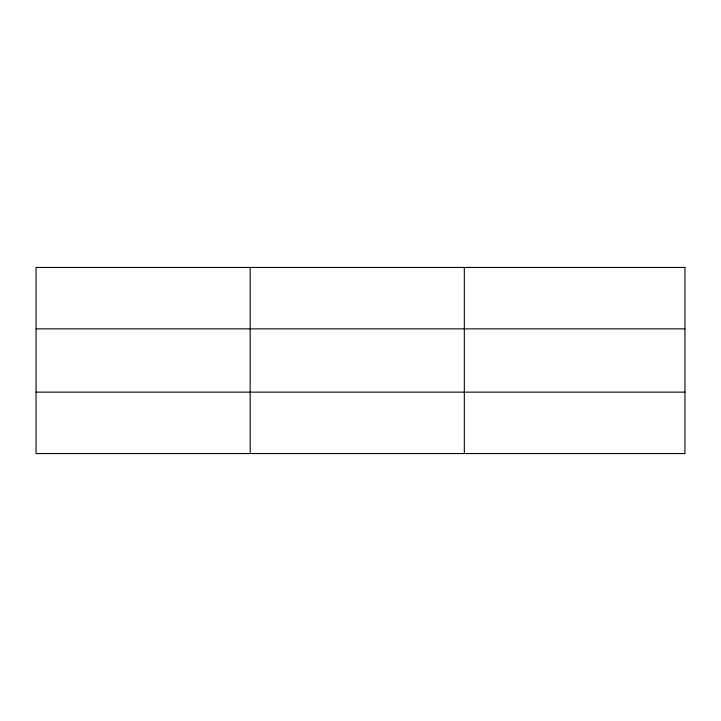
<?xml version="1.0" encoding="UTF-8"?>
<svg xmlns="http://www.w3.org/2000/svg" width="721" height="721" viewBox="0 0 721 721"><rect width="100%" height="100%" fill="white"/><g stroke="black" fill="none" stroke-linecap="round" stroke-linejoin="round"><path stroke-width="1.08" d="M250.187 453.554L250.187 267.446M464.324 453.554L464.324 267.446M36.05 328.866L684.95 328.866M36.05 392.134L684.95 392.134M684.95 267.446L684.95 453.554L36.05 453.554L36.05 267.446L684.95 267.446"/></g></svg>
